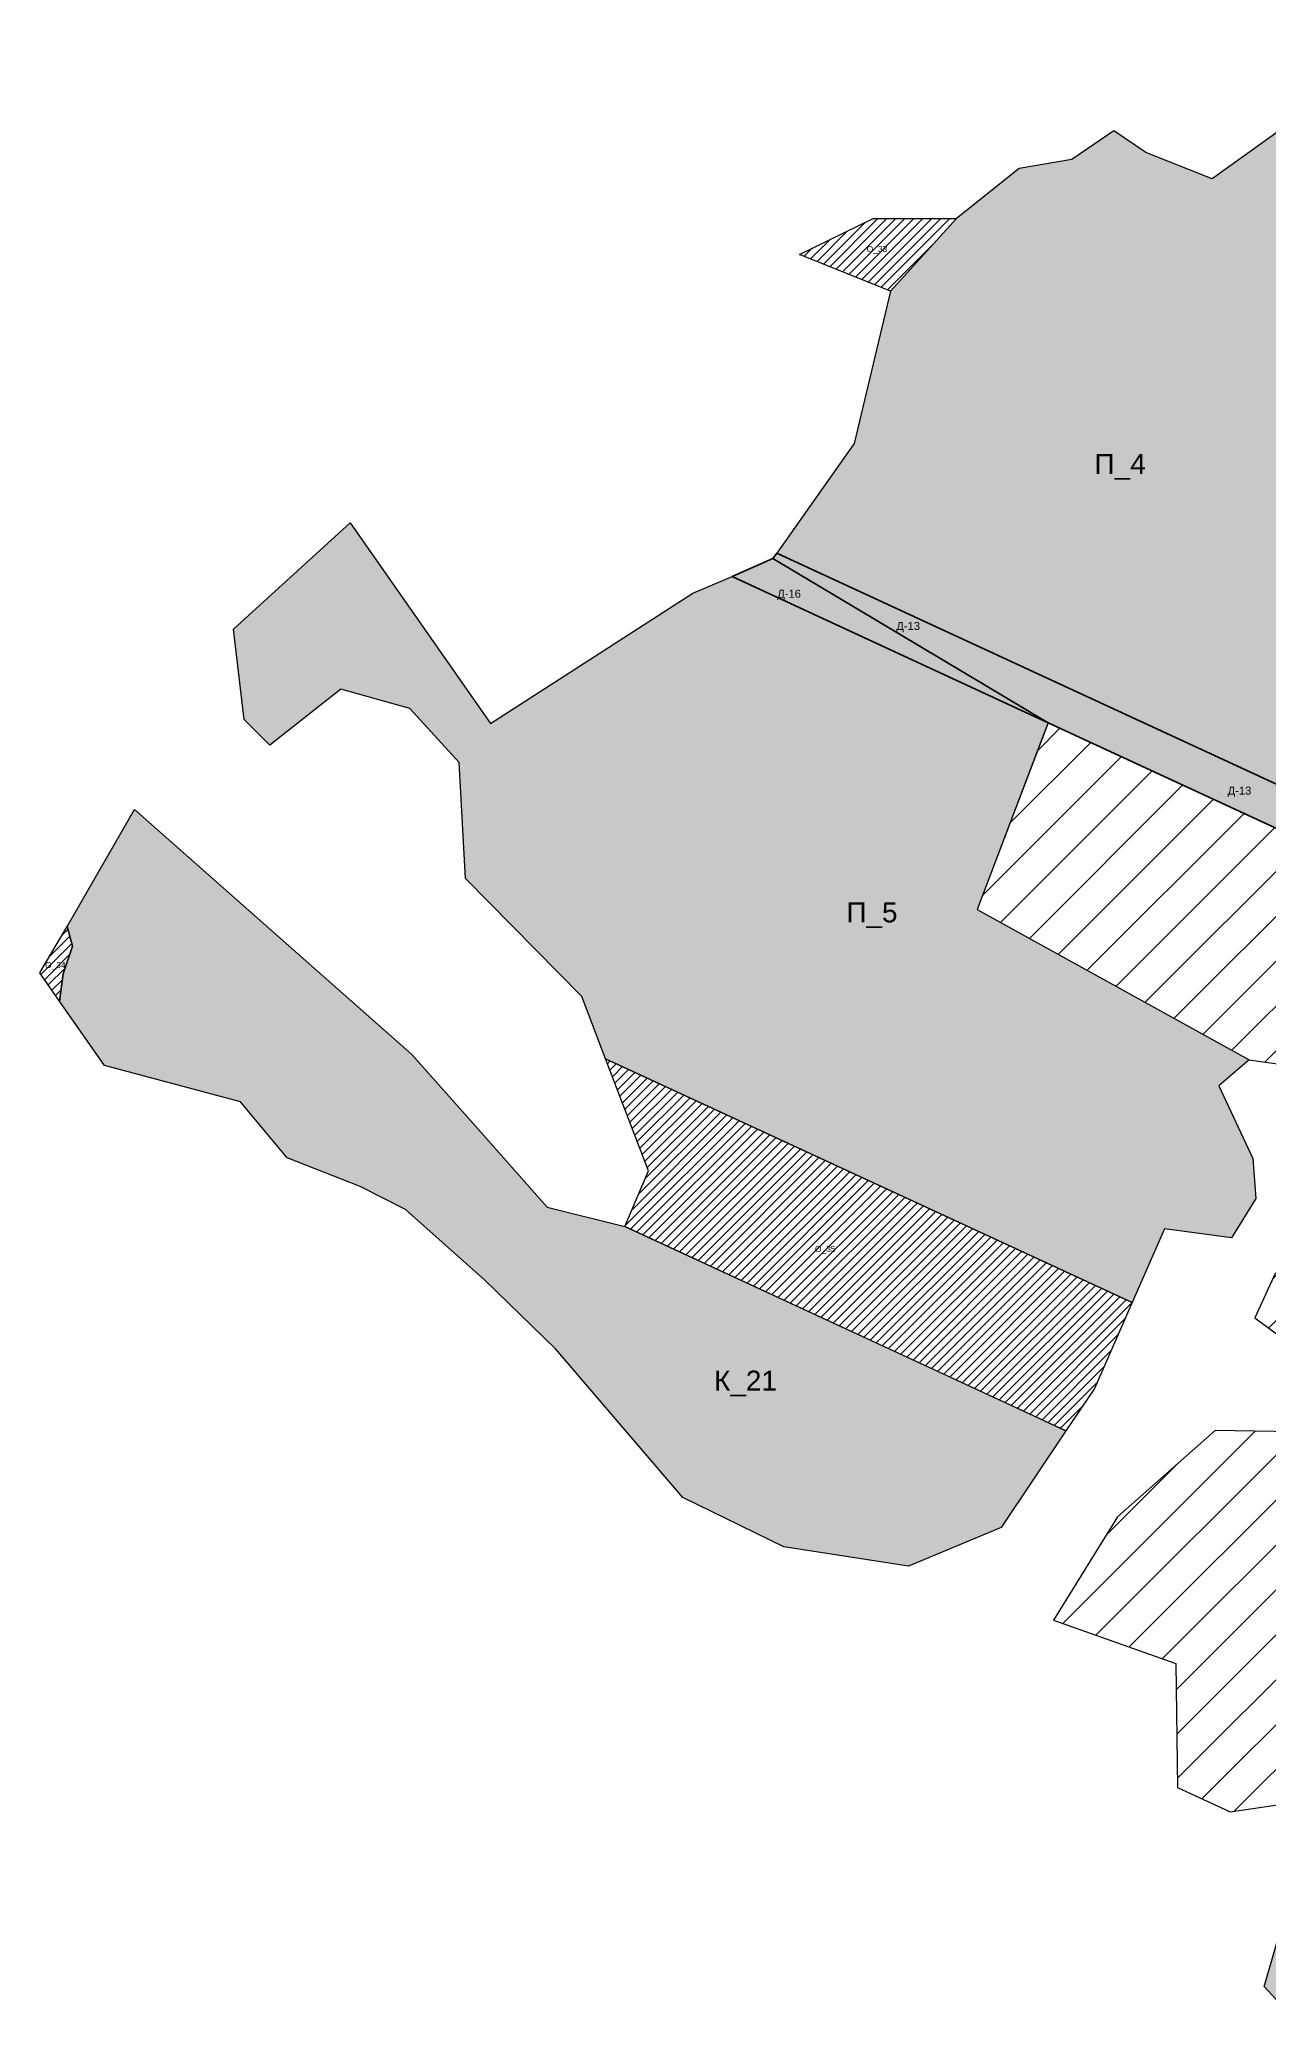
# Model space of a CAD drawing. Header units: millimetres. Extents: x 2242312 to 2245577, y 377443 to 382719.
# Drawn here: x 2242312 to 2242926, y 379149 to 380145 of the extents above; entities that cross this region are included whole.
import ezdxf

# ---------------------------------------------------------------- set-up
doc = ezdxf.new("R2010")
doc.units = ezdxf.units.MM
for name, color, linetype in [('подписи_участко_промка', 250, 'Continuous'), ('подписи_участок_дорога', 250, 'Continuous'), ('подписи_участок_коммерция', 250, 'Continuous'), ('подписи_участок_прочее', 250, 'Continuous'), ('участок_коммерческая', 5, 'Continuous'), ('участок_промка', 5, 'Continuous'), ('участок_собственность_общего_пользования', 5, 'Continuous')]:
    doc.layers.add(name, color=color, linetype=linetype)
doc.layers.add('участок_собственность_дороги', color=4, linetype='Continuous', lineweight=35)
for name, color, linetype, transparency in [('штриховка карьер', 74, 'Continuous', 0.4), ('штриховка коммерция', 6, 'Continuous', 0.4), ('штриховка промка', 34, 'Continuous', 0.4), ('штриховка собственность общего пользования', 3, 'Continuous', 0.4), ('штриховка_собственность_дорога', 165, 'Continuous', 0.4)]:
    doc.layers.add(name, color=color, linetype=linetype, transparency=transparency)
doc.styles.get("Standard").update_dxf_attribs({"font": 'arial.ttf'})

msp = doc.modelspace()

# ---------------------------------------------------------------- hatches: boundary and pattern name
at = {"layer": 'штриховка карьер'}
h = msp.add_hatch(dxfattribs=at)
h.set_pattern_fill('ANSI31', color=256, scale=5)
h.paths.add_polyline_path([(2243013.43, 379420.46), (2242958.96, 379448.64), (2242899.8, 379449.58), (2242850.97, 379406.38), (2242819.04, 379354.73), (2242880.08, 379333.13), (2242881.02, 379271.16), (2242907.32, 379258.95), (2242958.03, 379266.46), (2242969.83, 379266.46), (2243196.3, 379627.55), (2242816.36, 379803.48), (2242780.93, 379710.01), (2242916.78, 379635), (2242936.77, 379632.15), (2242962.55, 379616.03), (2243006.65, 379665.17), (2243013.25, 379671.12), (2243024.05, 379664.29), (2243023.83, 379652.18), (2243007.75, 379616.49), (2242985.94, 379584.99), (2242955.2, 379556.63), (2242929.85, 379528.45), (2242919.52, 379505.92), (2242937.36, 379492.77), (2242974.93, 379494.65), (2243007.79, 379500.29), (2243035.96, 379498.41), (2243048.17, 379462.72)])
at = {"layer": 'штриховка коммерция'}
h = msp.add_hatch(color=256, dxfattribs=at)
h.dxf.hatch_style = 1
h.paths.add_polyline_path([(2242359.76, 379760.01), (2242498.38, 379637.52), (2242530.27, 379601.58), (2242566.07, 379561.23), (2242604.75, 379551.56), (2242803.78, 379459.39), (2242825.23, 379449.46), (2242792.78, 379401.14), (2242746.58, 379381.79), (2242684.26, 379391.46), (2242633.76, 379416.18), (2242570.37, 379490.31), (2242534.9, 379524.7), (2242495.15, 379560.16), (2242472.63, 379571.53), (2242436.05, 379585.94), (2242412.82, 379613.94), (2242344.72, 379632.14), (2242322.31, 379664.27), (2242324.14, 379677.86), (2242328.8, 379691.83), (2242326.21, 379701.65)])
h = msp.add_hatch(color=256, dxfattribs=at)
h.dxf.hatch_style = 1
h.paths.add_polyline_path([(2243196.3, 379627.55), (2243278.33, 379627.55), (2243278.33, 378926.09), (2243237.84, 378923.05), (2243122.21, 378923.05), (2242988.79, 378951.96), (2242919.85, 378978.65), (2242913.18, 379067.59), (2242997.68, 379069.82), (2243084.4, 379065.37), (2243143.68, 379082.2), (2243158.55, 379142.41), (2243134.76, 379160.25), (2243103.53, 379104.49), (2243015.81, 379105.98), (2242969.29, 379122.79), (2242924.22, 379171.62), (2242943.94, 379239.23), (2242958.03, 379266.46), (2242969.83, 379266.46)])
at = {"layer": 'штриховка промка'}
h = msp.add_hatch(color=256, dxfattribs=at)
h.dxf.hatch_style = 1
h.paths.add_polyline_path([(2242680.8, 379888.3), (2243034.5, 379724.51), (2243034.5, 379788.54), (2242989.97, 379863.91), (2242959.95, 379948.95), (2242949.38, 380093.83), (2242932.42, 380099.95), (2242898.21, 380075.44), (2242865.14, 380088.55), (2242849.18, 380099.38), (2242828.08, 380085.13), (2242801.86, 380080.57), (2242770.5, 380055.48), (2242737.53, 380019.19), (2242719.43, 379943.01)])
h = msp.add_hatch(color=256, dxfattribs=at)
h.dxf.hatch_style = 1
h.paths.add_polyline_path([(2242780.93, 379710.01), (2242916.78, 379635), (2242901.58, 379622), (2242918.54, 379585.65), (2242920.09, 379565.61), (2242907.97, 379546.01), (2242874.44, 379550.49), (2242858.27, 379513.58), (2242595.17, 379635.42), (2242583.26, 379666.53), (2242525.24, 379725.62), (2242522.02, 379783.65), (2242497.3, 379810.51), (2242462.92, 379820.19), (2242427.46, 379792.25), (2242414.56, 379805.14), (2242409.19, 379850.27), (2242467.62, 379903.37), (2242537.71, 379803.14), (2242638.76, 379868.16), (2242658.36, 379876.65), (2242816.36, 379803.48), (2242814.23, 379797.86)])
at = {"layer": 'штриховка собственность общего пользования'}
h = msp.add_hatch(dxfattribs=at)
h.set_pattern_fill('ANSI31', color=256)
h.paths.add_polyline_path([(2242692.12, 380037.59), (2242728.88, 380055.48), (2242770.5, 380055.48), (2242737.53, 380019.19)])
h = msp.add_hatch(dxfattribs=at)
h.set_pattern_fill('ANSI31', color=256)
h.paths.add_polyline_path([(2242322.31, 379664.27), (2242312.49, 379678.34), (2242326.21, 379701.65), (2242328.8, 379691.83), (2242324.14, 379677.86)])
h = msp.add_hatch(dxfattribs=at)
h.set_pattern_fill('ANSI31', color=256)
h.paths.add_polyline_path([(2242604.75, 379551.56), (2242616.57, 379579.49), (2242595.17, 379635.42), (2242858.27, 379513.58), (2242839.47, 379470.67), (2242825.23, 379449.46)])
at = {"layer": 'штриховка_собственность_дорога'}
h = msp.add_hatch(color=256, dxfattribs=at)
h.dxf.hatch_style = 1
edge = h.paths.add_edge_path()
edge.add_line((2242678.83, 379885.51), (2242680.8, 379888.3))
edge.add_line((2242680.8, 379888.3), (2243034.5, 379724.51))
edge.add_line((2243034.5, 379724.51), (2243118.1, 379685.8))
edge.add_arc((2243120.62, 379691.24), 6, 245.15259, 360)
edge.add_line((2243126.62, 379691.24), (2243126.62, 380137.72))
edge.add_arc((2243132.62, 380137.72), 6, 158.59893, 180, ccw=False)
edge.add_line((2243127.04, 380139.91), (2243128.99, 380144.89))
edge.add_line((2243128.99, 380144.89), (2243141.07, 380141.11))
edge.add_line((2243141.07, 380141.11), (2243397.97, 380070.75))
edge.add_arc((2243348.82, 378810.09), 1261.62, 87.76707, 92.18646)
edge.add_arc((2243296.31, 380080.89), 11.01, 293.41477, 429.88875)
edge.add_line((2243300.09, 380091.23), (2243140.21, 380135.12))
edge.add_arc((2243138.62, 380129.34), 6, 74.6482, 180)
edge.add_line((2243132.62, 380129.34), (2243132.62, 380058.42))
edge.add_line((2243132.62, 380058.42), (2243132.62, 380054.37))
edge.add_line((2243132.62, 380054.37), (2243132.62, 380043.16))
edge.add_line((2243132.62, 380043.16), (2243132.62, 379961.61))
edge.add_line((2243132.62, 379961.61), (2243132.62, 379946.81))
edge.add_line((2243132.62, 379946.81), (2243132.62, 379865.29))
edge.add_line((2243132.62, 379865.29), (2243132.62, 379850.2))
edge.add_line((2243132.62, 379850.2), (2243132.62, 379769.68))
edge.add_line((2243132.62, 379769.68), (2243132.62, 379758.1))
edge.add_line((2243132.62, 379758.1), (2243132.62, 379753.27))
edge.add_line((2243132.62, 379753.27), (2243132.62, 379682.91))
edge.add_arc((2243138.62, 379682.91), 6, 180, 245.15259)
edge.add_line((2243136.1, 379677.46), (2243200.7, 379647.55))
edge.add_line((2243200.7, 379647.55), (2243478.48, 379647.55))
edge.add_arc((2243478.48, 379657.55), 10, 270, 350.15071)
edge.add_line((2243488.33, 379655.84), (2243505.96, 379757.37))
edge.add_arc((2243498.1, 379759.12), 8.05, 347.48184, 425.54108)
edge.add_line((2243501.43, 379766.45), (2243513.26, 379764.34))
edge.add_line((2243513.26, 379764.34), (2243495.19, 379660.28))
edge.add_arc((2243505.98, 379658.47), 10.94, 170.50439, 273.17471)
edge.add_line((2243506.59, 379647.55), (2243815.24, 379647.55))
edge.add_line((2243815.24, 379647.55), (2243814.59, 379627.55))
edge.add_line((2243814.59, 379627.55), (2243634.23, 379627.55))
edge.add_line((2243634.23, 379627.55), (2243278.33, 379627.55))
edge.add_line((2243278.33, 379627.55), (2243196.3, 379627.55))
edge.add_line((2243196.3, 379627.55), (2242816.37, 379803.48))
edge.add_line((2242816.37, 379803.48), (2242678.83, 379885.51))
h = msp.add_hatch(color=256, dxfattribs=at)
h.dxf.hatch_style = 1
h.paths.add_polyline_path([(2242658.36, 379876.65), (2242678.83, 379885.51), (2242816.37, 379803.48)])

# ---------------------------------------------------------------- linework, layer by layer
at = {"layer": 'участок_коммерческая'}
for points in [[(2242359.76, 379760.01), (2242498.38, 379637.52), (2242530.27, 379601.58), (2242566.07, 379561.23), (2242604.75, 379551.56), (2242803.78, 379459.39), (2242825.23, 379449.46), (2242792.78, 379401.14), (2242746.58, 379381.79), (2242684.26, 379391.46), (2242633.76, 379416.18), (2242570.37, 379490.31), (2242534.9, 379524.7), (2242495.15, 379560.16), (2242472.63, 379571.53), (2242436.05, 379585.94), (2242412.82, 379613.94), (2242344.72, 379632.14), (2242322.31, 379664.27), (2242324.14, 379677.86), (2242328.8, 379691.83), (2242326.21, 379701.65)], [(2243196.3, 379627.55), (2243278.33, 379627.55), (2243278.33, 378926.09), (2243237.84, 378923.05), (2243122.21, 378923.05), (2242988.79, 378951.96), (2242919.85, 378978.65), (2242913.18, 379067.59), (2242997.68, 379069.82), (2243084.4, 379065.37), (2243143.68, 379082.2), (2243158.55, 379142.41), (2243134.76, 379160.25), (2243103.53, 379104.49), (2243015.81, 379105.98), (2242969.29, 379122.79), (2242924.22, 379171.62), (2242943.94, 379239.23), (2242958.03, 379266.46), (2242969.83, 379266.46)]]:
    msp.add_lwpolyline(points, close=True, dxfattribs=at)
at = {"layer": 'участок_промка'}
for points in [[(2242680.8, 379888.3), (2243034.5, 379724.51), (2243034.5, 379788.54), (2242989.97, 379863.91), (2242959.95, 379948.95), (2242949.38, 380093.83), (2242932.42, 380099.95), (2242898.21, 380075.44), (2242865.14, 380088.55), (2242849.18, 380099.38), (2242828.08, 380085.13), (2242801.86, 380080.57), (2242770.5, 380055.48), (2242737.53, 380019.19), (2242719.43, 379943.01)], [(2242780.93, 379710.01), (2242916.78, 379635), (2242901.58, 379622), (2242918.54, 379585.65), (2242920.09, 379565.61), (2242907.97, 379546.01), (2242874.44, 379550.49), (2242858.27, 379513.58), (2242595.17, 379635.42), (2242583.26, 379666.53), (2242525.24, 379725.62), (2242522.02, 379783.65), (2242497.3, 379810.51), (2242462.92, 379820.19), (2242427.46, 379792.25), (2242414.56, 379805.14), (2242409.19, 379850.27), (2242467.62, 379903.37), (2242537.71, 379803.14), (2242638.76, 379868.16), (2242658.36, 379876.65), (2242816.36, 379803.48), (2242814.23, 379797.86)]]:
    msp.add_lwpolyline(points, close=True, dxfattribs=at)
for points in [[(2243196.3, 379627.55), (2242816.36, 379803.48), (2242780.93, 379710.01), (2242916.78, 379635), (2242936.77, 379632.15)], [(2242929.85, 379528.45), (2242919.52, 379505.92), (2242937.36, 379492.77)], [(2242958.96, 379448.64), (2242899.8, 379449.58), (2242850.97, 379406.38), (2242819.04, 379354.73), (2242880.08, 379333.13), (2242881.02, 379271.16), (2242907.32, 379258.95), (2242958.03, 379266.46)]]:
    msp.add_lwpolyline(points, dxfattribs=at)
at = {"layer": 'участок_собственность_дороги'}
msp.add_lwpolyline([(2242658.36, 379876.65), (2242678.83, 379885.51), (2242816.37, 379803.48)], close=True, dxfattribs=at)
msp.add_lwpolyline([(2243196.3, 379627.55), (2242816.37, 379803.48), (2242678.83, 379885.51), (2242680.8, 379888.3), (2243034.5, 379724.51)], dxfattribs=at)
at = {"layer": 'участок_собственность_общего_пользования'}
for points in [[(2242692.12, 380037.59), (2242728.88, 380055.48), (2242770.5, 380055.48), (2242737.53, 380019.19)], [(2242322.31, 379664.27), (2242312.49, 379678.34), (2242326.21, 379701.65), (2242328.8, 379691.83), (2242324.14, 379677.86)], [(2242604.75, 379551.56), (2242616.57, 379579.49), (2242595.17, 379635.42), (2242858.27, 379513.58), (2242839.47, 379470.67), (2242825.23, 379449.46)]]:
    msp.add_lwpolyline(points, close=True, dxfattribs=at)

# ---------------------------------------------------------------- texts
at = {"layer": 'подписи_участко_промка', "char_height": 10, "attachment_point": 1}
for s, insert in [('П_4', (2242839.49, 379937.84)), ('П_5', (2242715.48, 379713.65))]:
    msp.add_mtext_dynamic_manual_height_columns(s, width=36.1201, gutter_width=12.5, heights=[0], dxfattribs=dict(at, insert=insert))
at = {"layer": 'подписи_участок_дорога', "char_height": 4, "attachment_point": 1}
for s, insert in [('Д-16', (2242680.94, 379869.95)), ('Д-13', (2242740.47, 379853.86)), ('Д-13', (2242905.98, 379771.53))]:
    msp.add_mtext_dynamic_manual_height_columns(s, width=17.8847, gutter_width=12.5, heights=[0], dxfattribs=dict(at, insert=insert))
at = {"layer": 'подписи_участок_коммерция', "insert": (2242649.37, 379479.54), "char_height": 10, "attachment_point": 1}
msp.add_mtext_dynamic_manual_height_columns('К_21', width=36.1201, gutter_width=12.5, heights=[0], dxfattribs=at)
at = {"layer": 'подписи_участок_прочее', "char_height": 3, "attachment_point": 1}
for s, insert in [('О_33', (2242725.65, 380041.82)), ('О_34', (2242315.09, 379683.84)), ('О_35', (2242699.8, 379541.89))]:
    msp.add_mtext_dynamic_manual_height_columns(s, width=36.1201, gutter_width=12.5, heights=[0], dxfattribs=dict(at, insert=insert))

doc.saveas('drawing.dxf')
